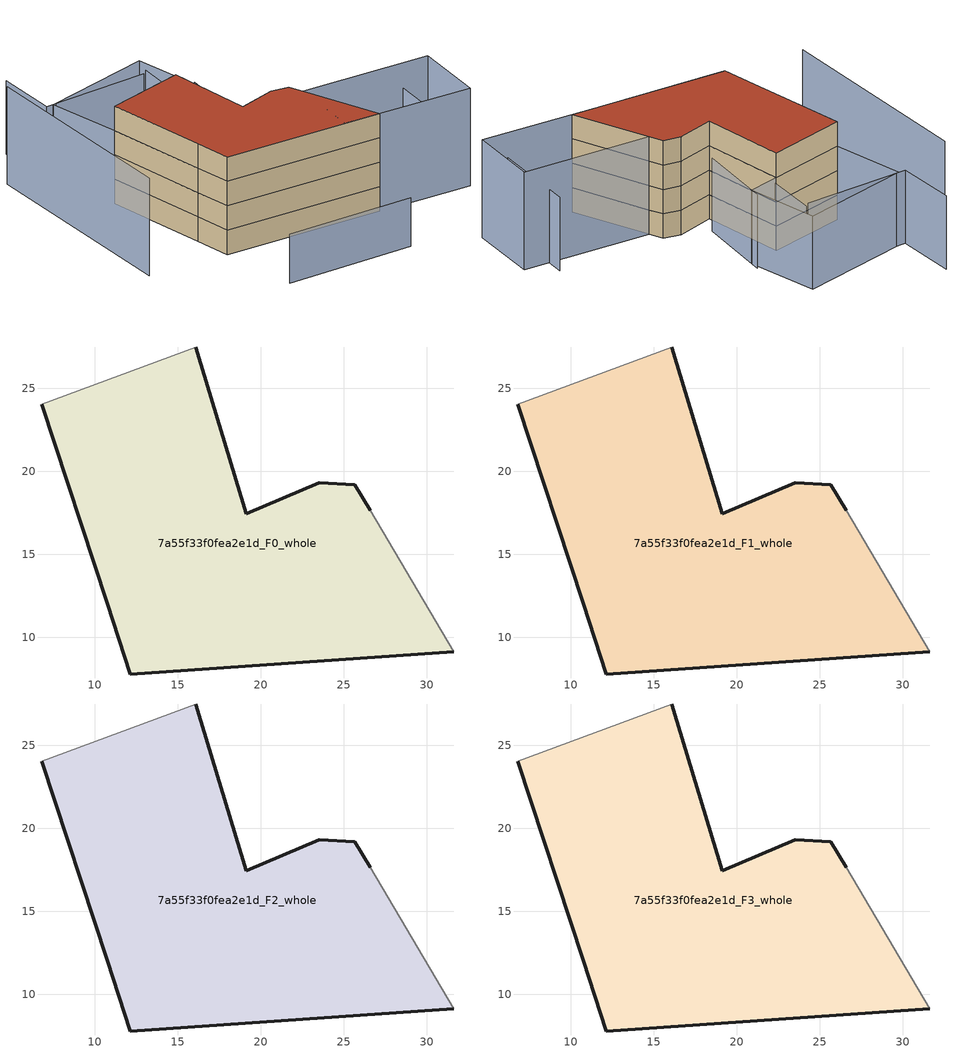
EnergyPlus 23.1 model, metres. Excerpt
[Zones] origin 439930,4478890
7a55f33f0fea2e1d_F0_whole
 floor ground (EU_floor_Construction): 25.67,19.18 26.58,17.66 31.61,9.15 12.14,7.8 10.75,12.06 6.82,24.05 16.09,27.48 19.12,17.46 23.51,19.3 z0
 wall outside (EU_wall_Construction): 26.58,17.66 25.67,19.18 23.51,19.3 19.12,17.46 16.09,27.48 / 6.82,24.05 10.75,12.06 12.14,7.8 31.61,9.15 z0:3
 wall adiabatic (EU_wall_Construction): 31.61,9.15 26.58,17.66 / 16.09,27.48 6.82,24.05 z0:3
7a55f33f0fea2e1d_F1_whole
 floor to 7a55f33f0fea2e1d_F0_whole (EU_floor_Construction): 25.67,19.18 26.58,17.66 31.61,9.15 12.14,7.8 10.75,12.06 6.82,24.05 16.09,27.48 19.12,17.46 23.51,19.3 z3
 wall outside (EU_wall_Construction): 26.58,17.66 25.67,19.18 23.51,19.3 19.12,17.46 16.09,27.48 / 6.82,24.05 10.75,12.06 12.14,7.8 31.61,9.15 z3:6
 wall adiabatic (EU_wall_Construction): 31.61,9.15 26.58,17.66 / 16.09,27.48 6.82,24.05 z3:6
7a55f33f0fea2e1d_F2_whole
 floor to 7a55f33f0fea2e1d_F1_whole (EU_floor_Construction): 25.67,19.18 26.58,17.66 31.61,9.15 12.14,7.8 10.75,12.06 6.82,24.05 16.09,27.48 19.12,17.46 23.51,19.3 z6
 wall outside (EU_wall_Construction): 26.58,17.66 25.67,19.18 23.51,19.3 19.12,17.46 16.09,27.48 / 6.82,24.05 10.75,12.06 12.14,7.8 31.61,9.15 z6:9
 wall adiabatic (EU_wall_Construction): 31.61,9.15 26.58,17.66 / 16.09,27.48 6.82,24.05 z6:9
7a55f33f0fea2e1d_F3_whole
 floor to 7a55f33f0fea2e1d_F2_whole (EU_floor_Construction): 25.67,19.18 26.58,17.66 31.61,9.15 12.14,7.8 10.75,12.06 6.82,24.05 16.09,27.48 19.12,17.46 23.51,19.3 z9
 wall outside (EU_wall_Construction): 26.58,17.66 25.67,19.18 23.51,19.3 19.12,17.46 16.09,27.48 / 6.82,24.05 10.75,12.06 12.14,7.8 31.61,9.15 z9:12
 wall adiabatic (EU_wall_Construction): 31.61,9.15 26.58,17.66 / 16.09,27.48 6.82,24.05 z9:12
 roof outside (EU_roof_Construction): 31.61,9.15 26.58,17.66 25.67,19.18 23.51,19.3 19.12,17.46 16.09,27.48 6.82,24.05 10.75,12.06 12.14,7.8 z12
shading: 15.1,-1.25 30.75,0.27 z0:6; -1.47,33.49 2.3,7.32 / 43.07,9.89 27.15,8.86 / 27.15,8.86 26.58,17.66 / 26.58,17.66 42.5,18.69 / 42.5,18.69 43.07,9.89 z0:12; 39.88,9.68 39.15,20.66 / 20.18,20.16 19.81,30.1 / 16.85,28.61 16.33,34.96 / 15.83,34.42 2.86,32.4 / 2.86,32.4 1.71,39.82 / 19.85,28.87 6.82,24.05 / 6.82,24.05 3.7,32.47 / 3.7,32.47 16.73,37.29 / 16.73,37.29 19.85,28.87 z0:9
[Building]
EU S2 Campaign: North Axis=0; Terrain=City; Solar Distribution=FullExterior
[Site:Location]
Madrid: Latitude=40.5; Longitude=-3.5; Time Zone=1; Elevation=609
[SizingPeriod:WeatherFileDays]
AnnualSizingPeriod: Begin Month=1; Begin Day of Month=1; End Month=12; End Day of Month=31; Day of Week for Start Day=Monday; Use Weather File Daylight Saving Period=No; Use Weather File Rain and Snow Indicators=No
[MATERIAL]
EU_InternalMass_Material: Roughness=MediumRough; Thickness=0.1; Conductivity=1; Density=1800; Specific Heat=900; Thermal Absorptance=0.9; Solar Absorptance=0.7; Visible Absorptance=0.7
[MATERIAL:NOMASS] Roughness=MediumRough; Thermal Absorptance=0.9; Solar Absorptance=0.7; Visible Absorptance=0.7
Name | Thermal Resistance
EU_wall_NoMass | 0.609216
EU_roof_NoMass | 0.513268
EU_floor_NoMass | 0.568163
[CONSTRUCTION]
EU_wall_Construction: EU_wall_NoMass
EU_roof_Construction: EU_roof_NoMass
EU_floor_Construction: EU_floor_NoMass
EU_InternalMass_Construction: EU_InternalMass_Material
[ZONE] Type=1; Multiplier=1; Ceiling Height=autocalculate; Floor Area=autocalculate; Part of Total Floor Area=Yes
Name | Volume
7a55f33f0fea2e1d_F0_whole | 790.698
7a55f33f0fea2e1d_F1_whole; 7a55f33f0fea2e1d_F2_whole; 7a55f33f0fea2e1d_F3_whole | 790.699
[INTERNALMASS] Construction=EU_InternalMass_Construction; Surface Area=263.566
Name | Zone or ZoneList
7a55f33f0fea2e1d_F0_whole_EU_InternalMass | 7a55f33f0fea2e1d_F0_whole
7a55f33f0fea2e1d_F1_whole_EU_InternalMass | 7a55f33f0fea2e1d_F1_whole
7a55f33f0fea2e1d_F2_whole_EU_InternalMass | 7a55f33f0fea2e1d_F2_whole
7a55f33f0fea2e1d_F3_whole_EU_InternalMass | 7a55f33f0fea2e1d_F3_whole
[OTHEREQUIPMENT] Fuel Type=Electricity; Design Level Calculation Method=Watts/Area; Power per Zone Floor Area=1; Fraction Latent=0; Fraction Radiant=0; Fraction Lost=0; Carbon Dioxide Generation Rate=0; EndUse Subcategory=EU_Step8_InternalGains
Name | Zone or ZoneList or Space or SpaceList | Schedule
EU_Step8_InternalGain_7a55f33f0fea2e1d_F0_whole_f000 | 7a55f33f0fea2e1d_F0_whole | EU_Step8_GainSchedule_7a55f33f0fea2e1d_F0_whole_f000
EU_Step8_InternalGain_7a55f33f0fea2e1d_F1_whole_f000 | 7a55f33f0fea2e1d_F1_whole | EU_Step8_GainSchedule_7a55f33f0fea2e1d_F1_whole_f000
EU_Step8_InternalGain_7a55f33f0fea2e1d_F2_whole_f000 | 7a55f33f0fea2e1d_F2_whole | EU_Step8_GainSchedule_7a55f33f0fea2e1d_F2_whole_f000
EU_Step8_InternalGain_7a55f33f0fea2e1d_F3_whole_f000 | 7a55f33f0fea2e1d_F3_whole | EU_Step8_GainSchedule_7a55f33f0fea2e1d_F3_whole_f000
[ZONEVENTILATION:DESIGNFLOWRATE] Schedule=EU_AlwaysOn; Design Flow Rate Calculation Method=AirChanges/Hour; Air Changes per Hour=0.752966; Ventilation Type=Natural; Fan Pressure Rise=0; Fan Total Efficiency=1; Constant Term Coefficient=1; Temperature Term Coefficient=0; Velocity Term Coefficient=0; Velocity Squared Term Coefficient=0; Minimum Indoor Temperature=-100; Maximum Indoor Temperature=100; Delta Temperature=-100; Minimum Outdoor Temperature=-100; Maximum Outdoor Temperature=100; Maximum Wind Speed=40
Name | Zone or ZoneList or Space or SpaceList
EU_ConstantAir_7a55f33f0fea2e1d_F0_whole | 7a55f33f0fea2e1d_F0_whole
EU_ConstantAir_7a55f33f0fea2e1d_F1_whole | 7a55f33f0fea2e1d_F1_whole
EU_ConstantAir_7a55f33f0fea2e1d_F2_whole | 7a55f33f0fea2e1d_F2_whole
EU_ConstantAir_7a55f33f0fea2e1d_F3_whole | 7a55f33f0fea2e1d_F3_whole
[HVACTEMPLATE:THERMOSTAT] Constant Heating Setpoint=20; Constant Cooling Setpoint=50
EU_HeatOnly_7a55f33f0fea2e1d_F0_whole; EU_HeatOnly_7a55f33f0fea2e1d_F1_whole; EU_HeatOnly_7a55f33f0fea2e1d_F2_whole; EU_HeatOnly_7a55f33f0fea2e1d_F3_whole
[HVACTEMPLATE:ZONE:IDEALLOADSAIRSYSTEM] System Availability Schedule=EU_AlwaysOn; Maximum Heating Supply Air Temperature=50; Minimum Cooling Supply Air Temperature=13; Maximum Heating Supply Air Humidity Ratio=0.0156; Minimum Cooling Supply Air Humidity Ratio=0.0077; Heating Limit=NoLimit; Cooling Limit=NoLimit; Heating Availability Schedule=EU_AlwaysOn; Cooling Availability Schedule=EU_CoolingOff; Dehumidification Control Type=ConstantSensibleHeatRatio; Cooling Sensible Heat Ratio=0.7; Dehumidification Setpoint=60; Humidification Control Type=None; Humidification Setpoint=30; Outdoor Air Method=None; Outdoor Air Flow Rate per Person=0.00944; Outdoor Air Flow Rate per Zone Floor Area=0; Outdoor Air Flow Rate per Zone=0; Demand Controlled Ventilation Type=None; Outdoor Air Economizer Type=NoEconomizer; Heat Recovery Type=None; Sensible Heat Recovery Effectiveness=0.7; Latent Heat Recovery Effectiveness=0.65
Name | Template Thermostat
7a55f33f0fea2e1d_F0_whole | EU_HeatOnly_7a55f33f0fea2e1d_F0_whole
7a55f33f0fea2e1d_F1_whole | EU_HeatOnly_7a55f33f0fea2e1d_F1_whole
7a55f33f0fea2e1d_F2_whole | EU_HeatOnly_7a55f33f0fea2e1d_F2_whole
7a55f33f0fea2e1d_F3_whole | EU_HeatOnly_7a55f33f0fea2e1d_F3_whole
[SIZING:ZONE] Zone Cooling Design Supply Air Temperature Input Method=SupplyAirTemperature; Zone Cooling Design Supply Air Temperature=13; Zone Heating Design Supply Air Temperature Input Method=SupplyAirTemperature; Zone Heating Design Supply Air Temperature=50; Zone Cooling Design Supply Air Humidity Ratio=0.008; Zone Heating Design Supply Air Humidity Ratio=0.008; Cooling Design Air Flow Method=DesignDay; Cooling Design Air Flow Rate=0; Cooling Minimum Air Flow per Zone Floor Area=0.000762; Cooling Minimum Air Flow=0; Cooling Minimum Air Flow Fraction=0.2; Heating Design Air Flow Method=DesignDay; Heating Design Air Flow Rate=0; Heating Maximum Air Flow per Zone Floor Area=0.002032; Heating Maximum Air Flow=0.141576; Heating Maximum Air Flow Fraction=0.3; Account for Dedicated Outdoor Air System=No; Dedicated Outdoor Air System Control Strategy=NeutralSupplyAir; Dedicated Outdoor Air Low Setpoint Temperature for Design=autosize; Dedicated Outdoor Air High Setpoint Temperature for Design=autosize; Zone Load Sizing Method=Sensible Load Only No Latent Load; Zone Latent Cooling Design Supply Air Humidity Ratio Input Method=HumidityRatioDifference; Zone Cooling Design Supply Air Humidity Ratio Difference=0.005; Zone Latent Heating Design Supply Air Humidity Ratio Input Method=HumidityRatioDifference; Zone Humidification Design Supply Air Humidity Ratio Difference=0.005
7a55f33f0fea2e1d_F0_whole; 7a55f33f0fea2e1d_F1_whole; 7a55f33f0fea2e1d_F2_whole; 7a55f33f0fea2e1d_F3_whole
[SCHEDULE:CONSTANT]
Name | Hourly Value
EU_AlwaysOn | 1
EU_CoolingOff | 0
[SCHEDULE:FILE] Column Number=1; Rows to Skip at Top=0; Number of Hours of Data=8760; Column Separator=Comma; Interpolate to Timestep=No; Minutes per Item=60; Adjust Schedule for Daylight Savings=Yes
Name | File
EU_Step8_GainSchedule_7a55f33f0fea2e1d_F0_whole_f000 | ../../schedules/7a55f33f0fea2e1d/7a55f33f0fea2e1d_F0_whole_f000_gain.csv
EU_Step8_GainSchedule_7a55f33f0fea2e1d_F1_whole_f000 | ../../schedules/7a55f33f0fea2e1d/7a55f33f0fea2e1d_F1_whole_f000_gain.csv
EU_Step8_GainSchedule_7a55f33f0fea2e1d_F2_whole_f000 | ../../schedules/7a55f33f0fea2e1d/7a55f33f0fea2e1d_F2_whole_f000_gain.csv
EU_Step8_GainSchedule_7a55f33f0fea2e1d_F3_whole_f000 | ../../schedules/7a55f33f0fea2e1d/7a55f33f0fea2e1d_F3_whole_f000_gain.csv
